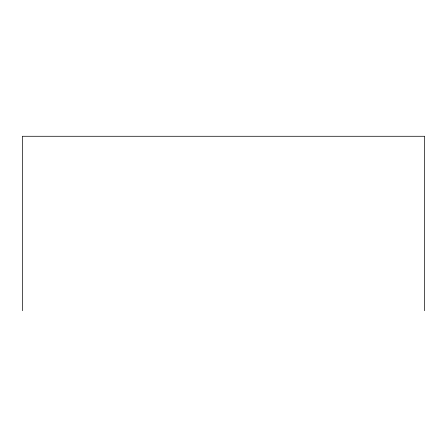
<?xml version="1.0" encoding="UTF-8"?>
<svg xmlns="http://www.w3.org/2000/svg" width="447" height="447" viewBox="0 0 447 447"><rect width="100%" height="100%" fill="white"/><g stroke="black" fill="none" stroke-linecap="round" stroke-linejoin="round"><path stroke-width="0.67" d="M424.65 310.721L424.65 136.279L22.35 136.279L22.35 310.721"/></g></svg>
